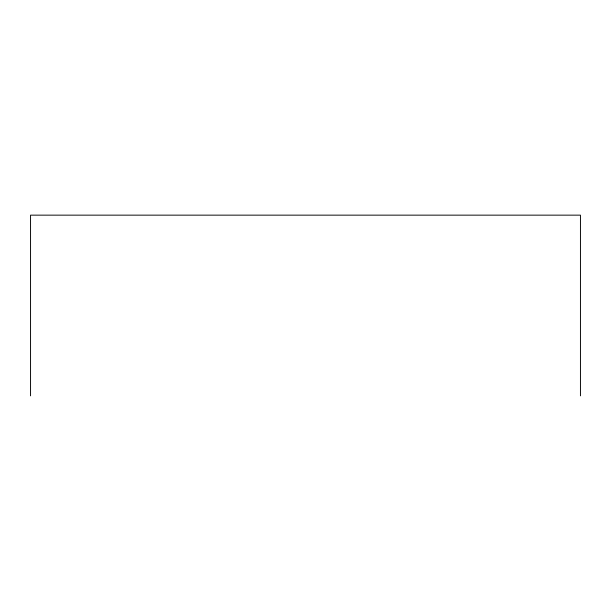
<?xml version="1.0" encoding="UTF-8"?>
<svg xmlns="http://www.w3.org/2000/svg" width="611" height="611" viewBox="0 0 611 611"><rect width="100%" height="100%" fill="white"/><g stroke="black" fill="none" stroke-linecap="round" stroke-linejoin="round"><path stroke-width="0.92" d="M580.45 395.852L580.45 215.148L30.55 215.148L30.55 395.852"/></g></svg>
